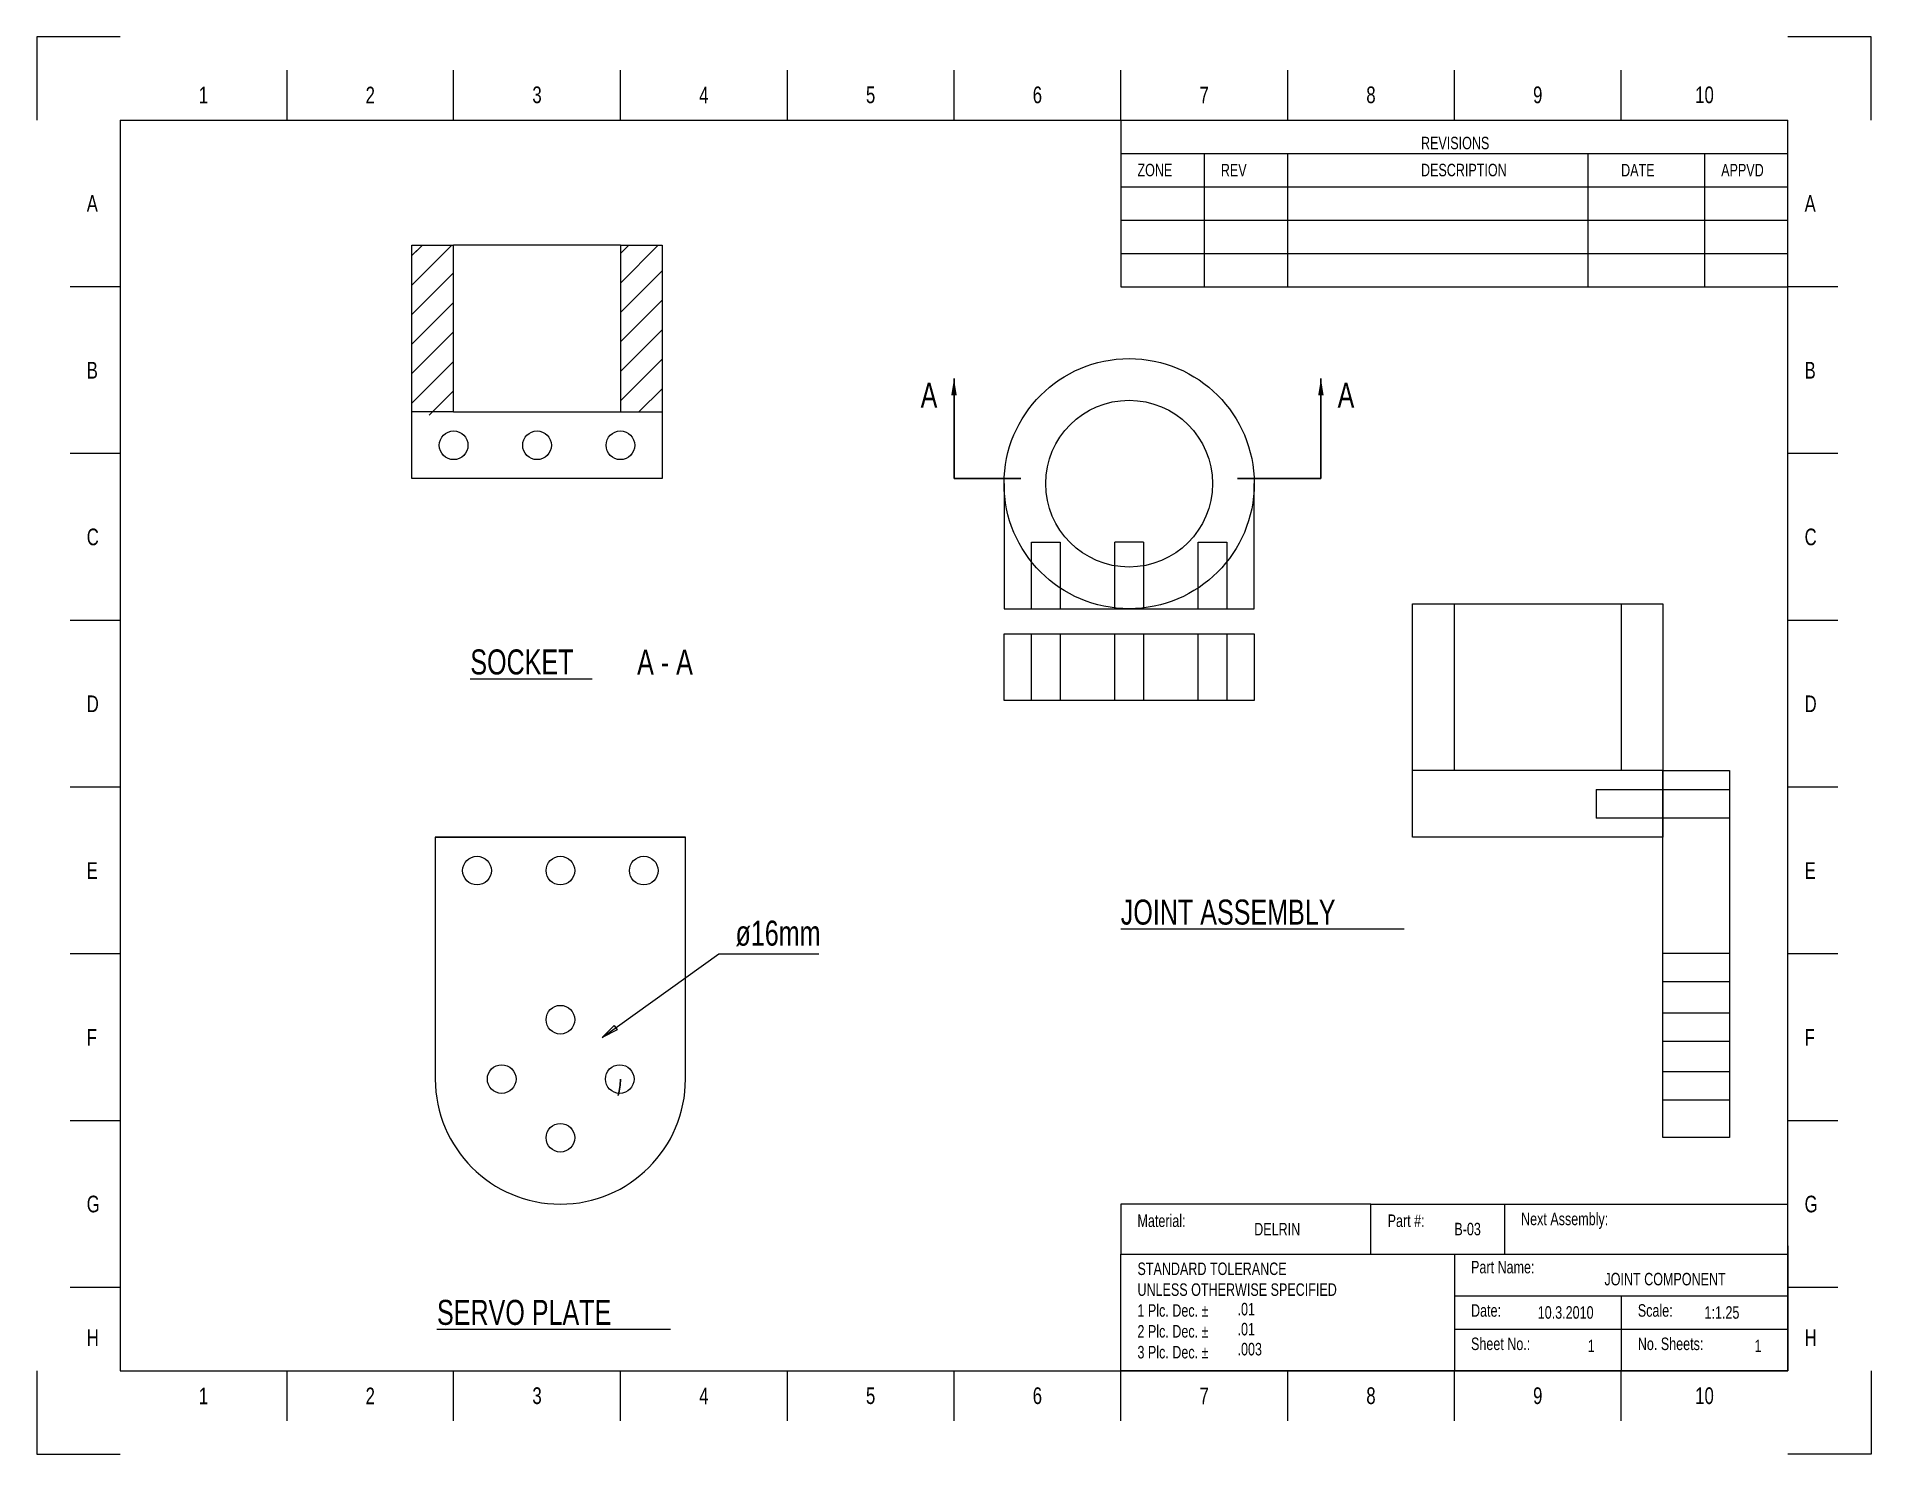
# Model space of a CAD drawing. Header units: inches. Extents: x -5.5 to 5.5, y -4.2 to 4.2.
import ezdxf

# ---------------------------------------------------------------- set-up
doc = ezdxf.new("R2010")
doc.units = ezdxf.units.IN
for name, pattern in [('DASHED', [19.05, 12.7, -6.35]), ('DASHED2', [9.525, 6.35, -3.175]), ('DOT2', [3.175, 0, -3.175])]:
    doc.linetypes.add(name, pattern=pattern)
doc.layers.get('0').update_dxf_attribs({"linetype": 'CONTINUOUS', "lineweight": 0})
doc.layers.add('Border', color=7, linetype='CONTINUOUS', lineweight=0)
doc.layers.add('New_Arm_Mounts', color=7, linetype='CONTINUOUS', lineweight=0)
doc.styles.get("Standard").update_dxf_attribs({"font": 'txt', "width": 0.75})
doc.dimstyles.get("Standard").update_dxf_attribs({"dimtxt": 0.1, "dimasz": 0.1, "dimexe": 0.05, "dimexo": 0.025, "dimgap": 0.025, "dimtad": 1, "dimtxsty": 'Standard', "dimcen": 2.5, "dimadec": 0, "dimazin": 0, "dimtfac": 1, "dimtmove": 0, "dimatfit": 3, "dimfxl": 1, "dimarcsym": 0})
pattern_1 = [(45, (0, 0), (-0.0883883, 0.0883883), [])]

# ---------------------------------------------------------------- blocks, each defined once
blk = doc.blocks.new('letter_border-0')
for p, q in [((0.5, 8.5), (0, 8.5)), ((0, 8.5), (0, 8)), ((11, 8.5), (10.5, 8.5)), ((11, 8), (11, 8.5)), ((0, 0.5), (0, 0)), ((11, 0.5), (11, 0)), ((0, 0), (0.5, 0)), ((11, 0), (10.5, 0))]:
    blk.add_line(p, q)
at = {"color": 0, "linetype": 'CONTINUOUS', "lineweight": -2}
for p, q in [((1.5, 8.3), (1.5, 8)), ((2.5, 8), (2.5, 8.3)), ((3.5, 8), (3.5, 8.3)), ((4.5, 8.3), (4.5, 8)), ((5.5, 8), (5.5, 8.3)), ((6.5, 8), (6.5, 8.3)), ((7.5, 8.3), (7.5, 8)), ((8.5, 8), (8.5, 8.3)), ((9.5, 8), (9.5, 8.3)), ((0.5, 8), (10.5, 8)), ((0.5, 8), (0.5, 0.5)), ((6.5, 8), (6.5, 7.7)), ((10.5, 0.5), (10.5, 8)), ((6.5, 7.8), (10.5, 7.8)), ((6.5, 7.7), (6.5, 7)), ((7, 7.8), (7, 7)), ((7.5, 7.8), (7.5, 7)), ((9.3, 7.8), (9.3, 7)), ((10, 7.8), (10, 7)), ((6.5, 7.6), (10.5, 7.6)), ((6.5, 7.4), (10.5, 7.4)), ((6.5, 7.2), (10.5, 7.2)), ((0.5, 7), (0.2, 7)), ((6.5, 7), (10.5, 7)), ((10.8, 7), (10.5, 7)), ((0.5, 6), (0.2, 6)), ((10.8, 6), (10.5, 6)), ((0.5, 5), (0.2, 5)), ((10.8, 5), (10.5, 5)), ((0.5, 4), (0.2, 4)), ((10.8, 4), (10.5, 4)), ((0.5, 3), (0.2, 3)), ((10.8, 3), (10.5, 3)), ((0.5, 2), (0.2, 2)), ((10.8, 2), (10.5, 2)), ((8, 1.5), (6.5, 1.5)), ((6.5, 1.5), (6.5, 1.2)), ((8, 1.2), (8, 1.5)), ((8, 1.5), (8.8, 1.5)), ((8.8, 1.5), (10.5, 1.5)), ((8.8, 1.5), (8.8, 1.2)), ((10.5, 1.25), (10.5, 0.5)), ((6.5, 0.5), (6.5, 1.2)), ((6.5, 1.2), (8.5, 1.2)), ((8.5, 1.2), (8.5, 0.5)), ((8.5, 1.2), (10.5, 1.2)), ((0.5, 1), (0.2, 1)), ((10.8, 1), (10.5, 1)), ((8.5, 0.95), (10.5, 0.95)), ((9.5, 0.95), (9.5, 0.5)), ((8.5, 0.75), (10.5, 0.75)), ((0.5, 0.5), (10.5, 0.5)), ((1.5, 0.5), (1.5, 0.2)), ((2.5, 0.2), (2.5, 0.5)), ((3.5, 0.2), (3.5, 0.5)), ((4.5, 0.5), (4.5, 0.2)), ((5.5, 0.2), (5.5, 0.5)), ((6.5, 0.2), (6.5, 0.5)), ((8.5, 0.5), (6.5, 0.5)), ((7.5, 0.5), (7.5, 0.2)), ((8.5, 0.2), (8.5, 0.5)), ((10.5, 0.5), (8.5, 0.5)), ((9.5, 0.2), (9.5, 0.5))]:
    blk.add_line(p, q, dxfattribs=at)
for s, insert, char_height, width, attachment_point in [('1', (1, 8.1), 0.1, 100, 8), ('2', (2, 8.1), 0.1, 100, 8), ('3', (3, 8.1), 0.1, 100, 8), ('4', (4, 8.1), 0.1, 100, 8), ('5', (5, 8.1), 0.1, 100, 8), ('6', (6, 8.1), 0.1, 100, 8), ('7', (7, 8.1), 0.1, 100, 8), ('8', (8, 8.1), 0.1, 100, 8), ('9', (9, 8.1), 0.1, 100, 8), ('10', (10, 8.1), 0.1, 100, 8), ('REVISIONS', (8.3, 7.9), 0.075, 100, 1), ('ZONE', (6.6, 7.7), 0.075, 100, 4), ('REV', (7.1, 7.7), 0.075, 100, 4), ('DESCRIPTION', (8.3, 7.7), 0.075, 100, 4), ('DATE', (9.5, 7.7), 0.075, 100, 4), ('APPVD', (10.1, 7.7), 0.075, 100, 4), ('A', (0.3, 7.5), 0.1, 100, 4), ('A', (10.6, 7.5), 0.1, 100, 4), ('B', (0.3, 6.5), 0.1, 100, 4), ('B', (10.6, 6.5), 0.1, 100, 4), ('C', (0.3, 5.5), 0.1, 100, 4), ('C', (10.6, 5.5), 0.1, 100, 4), ('D', (0.3, 4.5), 0.1, 100, 4), ('D', (10.6, 4.5), 0.1, 100, 4), ('E', (0.3, 3.5), 0.1, 100, 4), ('E', (10.6, 3.5), 0.1, 100, 4), ('F', (0.3, 2.5), 0.1, 100, 4), ('F', (10.6, 2.5), 0.1, 100, 4), ('G', (0.3, 1.5), 0.1, 100, 4), ('G', (10.6, 1.5), 0.1, 100, 4), ('Material:', (6.6, 1.4), 0.075, 100, 4), ('Part\\~#:', (8.1, 1.4), 0.075, 100, 4), ('Next\\~Assembly:', (8.9, 1.4), 0.075, 100, 4), ('STANDARD\\~TOLERANCE\\PUNLESS\\~OTHERWISE\\~SPECIFIED\\P1\\~Plc.\\~Dec.\\~%%p\\~\\P2\\~Plc.\\~Dec.\\~%%p\\~\\P3\\~Plc.\\~Dec.\\~%%p', (6.6, 1.15), 0.075, 50, 1), ('Part\\~Name:', (8.6, 1.16), 0.075, 50, 1), ('Date:', (8.6, 0.9), 0.075, 50, 1), ('Scale:', (9.6, 0.9), 0.075, 50, 1), ('H', (0.3, 0.7), 0.1, 100, 4), ('Sheet\\~No.:', (8.6, 0.7), 0.075, 50, 1), ('No.\\~Sheets:', (9.6, 0.7), 0.075, 50, 1), ('H', (10.6, 0.7), 0.1, 100, 4), ('1', (1, 0.3), 0.1, 100, 8), ('2', (2, 0.3), 0.1, 100, 8), ('3', (3, 0.3), 0.1, 100, 8), ('4', (4, 0.3), 0.1, 100, 8), ('5', (5, 0.3), 0.1, 100, 8), ('6', (6, 0.3), 0.1, 100, 8), ('7', (7, 0.3), 0.1, 100, 8), ('8', (8, 0.3), 0.1, 100, 8), ('9', (9, 0.3), 0.1, 100, 8), ('10', (10, 0.3), 0.1, 100, 8)]:
    blk.add_mtext(s, dxfattribs=dict(at, insert=insert, char_height=char_height, width=width, attachment_point=attachment_point))

msp = doc.modelspace()

# ---------------------------------------------------------------- hatches: boundary and pattern name
at = {"layer": 'New_Arm_Mounts', "lineweight": 18}
h = msp.add_hatch(dxfattribs=at)
h.set_pattern_fill('ansi31', color=256, scale=0.01, style=0)
h.set_pattern_definition(pattern_1)
h.paths.add_polyline_path([(-3.25, 2), (-3.25, 3), (-3, 3), (-3, 2)])
h = msp.add_hatch(dxfattribs=at)
h.set_pattern_fill('ansi31', color=256, style=0)
h.set_pattern_definition(pattern_1)
h.paths.add_polyline_path([(-3.25, 1.98), (-3.25, 2.98), (-3, 2.98), (-3, 1.98)])
h = msp.add_hatch(dxfattribs=at)
h.set_pattern_fill('angle', color=256, style=0)
h.set_pattern_definition(pattern_1)
h.paths.add_polyline_path([(-3.25, 1.98), (-3.25, 2.98), (-3, 2.98), (-3, 1.98)])
h = msp.add_hatch(dxfattribs=at)
h.set_pattern_fill('ansi31', color=256, scale=0.01, style=0)
h.set_pattern_definition(pattern_1)
h.paths.add_polyline_path([(-1.75, 3), (-1.75, 2), (-2, 2), (-2, 3)])

# ---------------------------------------------------------------- linework, layer by layer
at = {"layer": 'Border', "lineweight": 18}
for p, q in [((-2.9, 0.4), (-2.17, 0.4)), ((1, -1.1), (2.7, -1.1)), ((-3.1, -3.5), (-1.7, -3.5))]:
    msp.add_line(p, q, dxfattribs=at)
at = {"layer": 'New_Arm_Mounts', "lineweight": 18}
for p, q in [((-3.25, 2), (-3.25, 3)), ((-3.25, 3), (-3, 3)), ((-2, 3), (-3, 3)), ((-2, 3), (-1.75, 3)), ((-1.75, 3), (-1.75, 2)), ((-3.25, 1.6), (-3.25, 2)), ((-3, 2), (-3.25, 2)), ((-3, 2), (-2, 2)), ((-2, 2), (-2, 2)), ((-2, 2), (-1.75, 2)), ((-1.75, 2), (-1.75, 1.6)), ((-1.75, 1.6), (-3.25, 1.6)), ((0.3, 1.57), (0.3, 0.82)), ((1.8, 0.82), (1.8, 1.57)), ((0.3, 0.82), (1.8, 0.82)), ((2.75, -0.15), (2.75, 0.85)), ((2.75, 0.85), (4.25, 0.85)), ((4.25, 0.85), (4.25, -0.15)), ((0.3, 0.67), (1.8, 0.67)), ((0.3, 0.27), (0.3, 0.67)), ((0.464, 0.67), (0.636, 0.67)), ((0.964, 0.67), (1.136, 0.67)), ((1.464, 0.67), (1.636, 0.67)), ((1.8, 0.67), (1.8, 0.27)), ((1.8, 0.27), (0.3, 0.27)), ((0.636, 0.27), (0.464, 0.27)), ((4.25, -0.15), (2.75, -0.15)), ((2.75, -0.55), (2.75, -0.15)), ((4.25, -2.35), (4.25, -0.15)), ((4.25, -0.15), (4.25, -0.55)), ((4.25, -0.15), (4.65, -0.15)), ((4.65, -0.15), (4.65, -2.35)), ((-1.61, -0.55), (-3.11, -0.55)), ((-3.11, -0.55), (-1.61, -0.55)), ((-3.11, -0.55), (-3.11, -2)), ((-1.61, -2), (-1.61, -0.55)), ((4.25, -0.55), (2.75, -0.55)), ((-2.11, -1.75), (-1.41, -1.25)), ((-1.41, -1.25), (-0.81, -1.25)), ((-2.11, -1.75), (-2.038, -1.678)), ((-2.019, -1.705), (-2.11, -1.75)), ((-2.038, -1.678), (-2.019, -1.705)), ((4.65, -2.35), (4.25, -2.35)), ((-2.36, -2.75), (-2.36, -2.75))]:
    msp.add_line(p, q, dxfattribs=at)
at = {"layer": 'New_Arm_Mounts', "linetype": 'CONTINUOUS', "lineweight": 18}
for p, q in [((-3, 2), (-3, 3)), ((-2, 3), (-2, 2))]:
    msp.add_line(p, q, dxfattribs=at)
at = {"layer": 'New_Arm_Mounts', "linetype": 'DASHED2', "lineweight": 18}
for p, q in [((0.464, 0.82), (0.464, 1.22)), ((0.464, 1.22), (0.636, 1.22)), ((0.636, 1.22), (0.636, 0.82)), ((0.964, 0.82), (0.964, 1.22)), ((1.136, 1.22), (0.964, 1.22)), ((1.136, 1.22), (1.136, 0.82)), ((1.464, 0.82), (1.464, 1.22)), ((1.464, 1.22), (1.636, 1.22)), ((1.636, 1.22), (1.636, 0.82)), ((0.464, 0.27), (0.464, 0.67)), ((0.636, 0.67), (0.636, 0.27)), ((0.964, 0.27), (0.964, 0.67)), ((1.136, 0.67), (1.136, 0.27)), ((1.464, 0.27), (1.464, 0.67)), ((1.636, 0.67), (1.636, 0.27)), ((3.85, -0.264), (4.25, -0.264)), ((3.85, -0.264), (3.85, -0.436)), ((4.25, -0.264), (4.65, -0.264)), ((4.25, -0.436), (3.85, -0.436)), ((4.65, -0.436), (4.25, -0.436)), ((4.25, -1.246), (4.65, -1.246)), ((4.65, -1.418), (4.25, -1.418)), ((4.25, -1.602), (4.65, -1.602)), ((4.65, -1.774), (4.25, -1.774)), ((4.25, -1.954), (4.65, -1.954)), ((4.65, -2.126), (4.25, -2.126))]:
    msp.add_line(p, q, dxfattribs=at)
at = {"layer": 'New_Arm_Mounts', "linetype": 'DASHED', "lineweight": 18}
for p, q in [((3, -0.15), (3, 0.85)), ((4, 0.85), (4, -0.15))]:
    msp.add_line(p, q, dxfattribs=at)
at = {"layer": 'New_Arm_Mounts', "lineweight": 18}
for centre, radius in [((1.05, 1.57), 0.75), ((1.05, 1.57), 0.5), ((-3, 1.8), 0.086), ((-2.5, 1.8), 0.086), ((-2, 1.8), 0.086), ((-2.86, -0.75), 0.086), ((-2.36, -0.75), 0.086), ((-1.86, -0.75), 0.086), ((-2.36, -1.644), 0.086), ((-2.712, -2), 0.086), ((-2.004, -2), 0.086), ((-2.36, -2.352), 0.086)]:
    msp.add_circle(centre, radius, dxfattribs=at)
at = {"layer": 'New_Arm_Mounts', "linetype": 'DOT2', "lineweight": 25}
msp.add_circle((-2.36, -2), 0.36, dxfattribs=at)
at = {"layer": 'New_Arm_Mounts', "lineweight": 18}
for start, end in [(180, 270), (270, 0)]:
    msp.add_arc((-2.36, -2), 0.75, start, end, dxfattribs=at)

# ---------------------------------------------------------------- block references
at = {"layer": 'Border', "lineweight": 18}
msp.add_blockref('letter_border-0', (-5.5, -4.25), dxfattribs=at)

# ---------------------------------------------------------------- texts
at = {"layer": 'Border', "lineweight": 18, "width": 100, "attachment_point": 4}
for s, insert, char_height in [('A', (-0.2, 2.1), 0.15), ('A', (2.3, 2.1), 0.15), ('SOCKET', (-2.9, 0.5), 0.15), ('A\\~-\\~A', (-1.9, 0.5), 0.15), ('JOINT\\~ASSEMBLY', (1, -1), 0.15), ('DELRIN', (1.8, -2.9), 0.075), ('B-03', (3, -2.9), 0.075), ('JOINT\\~COMPONENT', (3.9, -3.2), 0.075), ('SERVO\\~PLATE', (-3.1, -3.4), 0.15), ('.01', (1.7, -3.38), 0.075), ('10.3.2010', (3.5, -3.4), 0.075), ('1:1.25', (4.5, -3.4), 0.075), ('.01', (1.7, -3.5), 0.075), ('.003', (1.7, -3.62), 0.075), ('1', (3.8, -3.6), 0.075), ('1', (4.8, -3.6), 0.075)]:
    msp.add_mtext(s, dxfattribs=dict(at, insert=insert, char_height=char_height))
at = {"layer": 'New_Arm_Mounts', "lineweight": 18, "insert": (-1.31, -1.05), "char_height": 0.15, "width": 100, "attachment_point": 1}
msp.add_mtext('ø16mm', dxfattribs=at)

# ---------------------------------------------------------------- leaders
at = {"layer": 'Border', "linetype": 'DASHED', "lineweight": 18}
for points in [[(0, 2.2), (0, 1.6), (0.4, 1.6)], [(2.2, 2.2), (2.2, 1.6), (1.7, 1.6)]]:
    msp.add_leader(points, dimstyle='Standard', dxfattribs=at)

doc.saveas('drawing.dxf')
